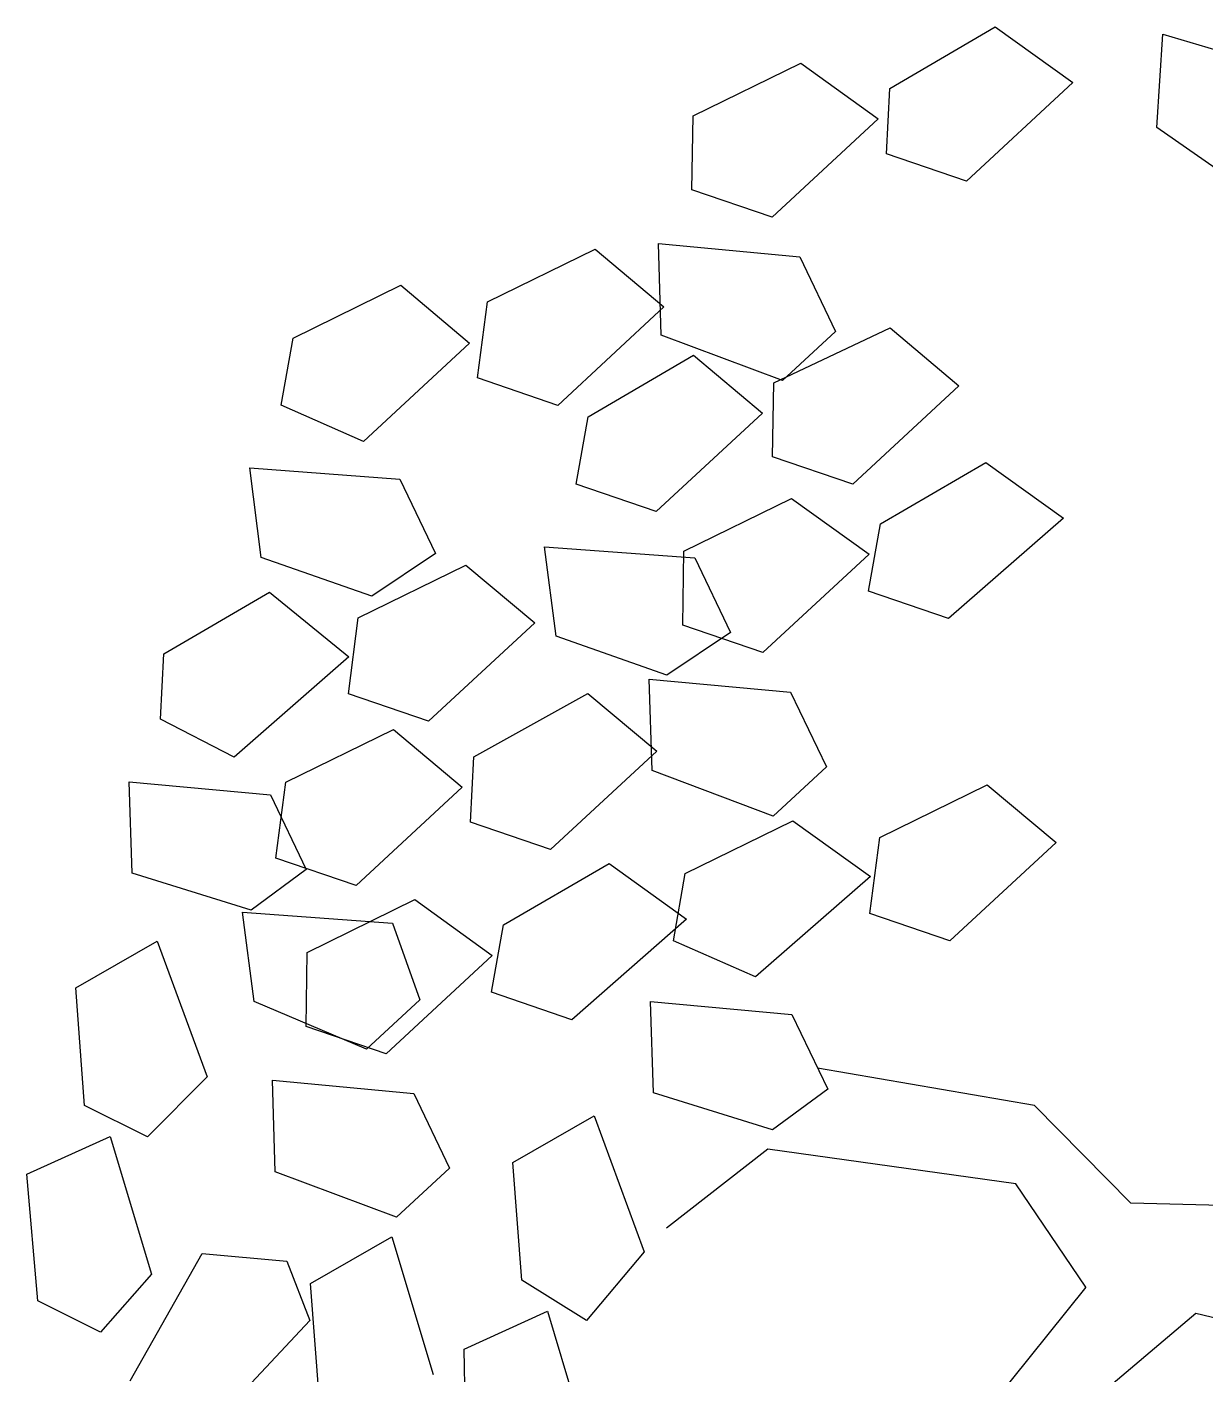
# Model space of a CAD drawing. Extents: x -809667 to 586099, y 3084146 to 3634412.
# Drawn here: x 381320.165 to 381321.417, y 3087232.846 to 3087234.278 of the extents above; entities that cross this region are included whole.
import ezdxf

# ---------------------------------------------------------------- set-up
doc = ezdxf.new("R2010")
doc.units = 0
doc.header["$LTSCALE"] = 0.5
doc.layers.add('乔木', color=84, linetype='CONTINUOUS')
doc.layers.add('文字', color=7, linetype='CONTINUOUS')

# ---------------------------------------------------------------- blocks, each defined once
blk = doc.blocks.new('幌伞枫')
at = {"layer": '乔木', "color": 0}
for p, q in [((-1044.5, -10.4), (-985.8, 92.4)), ((-897.7, 33.7), (-971.1, -32.4)), ((-971.1, -32.4), (-1044.5, -10.4)), ((-75.6, -83.8), (-119.6, -252.6)), ((-1081.2, -142.5), (-1022.5, -91.1)), ((-1022.5, -91.1), (-963.7, -193.9)), ((41.9, -98.5), (-19.6, -221.3)), ((-1051.8, -237.9), (-1081.2, -142.5)), ((-736.2, -230.6), (-677.5, -179.2)), ((-677.5, -179.2), (-618.7, -289.3)), ((-963.7, -193.9), (-1000.4, -252.6)), ((-706.8, -326), (-736.2, -230.6)), ((-19.6, -221.3), (61.7, -380.2)), ((-1000.4, -252.6), (-1051.8, -237.9)), ((-861, -282), (-802.3, -237.9)), ((-802.3, -237.9), (-743.5, -340.7)), ((-1088.5, -304), (-1029.8, -252.6)), ((-1029.8, -252.6), (-971.1, -355.4)), ((-479.3, -289.3), (-420.6, -245.3)), ((-420.6, -245.3), (-361.8, -348)), ((-119.6, -252.6), (-215, -311.3)), ((-839, -384.7), (-861, -282)), ((-618.7, -289.3), (-655.4, -348)), ((-457.3, -384.7), (-479.3, -289.3)), ((-1066.5, -399.4), (-1088.5, -304)), ((-60.9, -304), (-156.3, -340.7)), ((-60.9, -304), (38.4, -430.7)), ((-215, -311.3), (-285.1, -477)), ((-934.4, -340.7), (-868.3, -326)), ((-868.3, -326), (-839, -377.4)), ((-655.4, -348), (-706.8, -326)), ((-971.1, -450.8), (-934.4, -340.7)), ((-743.5, -340.7), (-780.2, -399.4)), ((-743.5, -392.1), (-684.8, -340.7)), ((-684.8, -340.7), (-626.1, -443.5)), ((-156.3, -340.7), (-229.7, -531.5)), ((-361.8, -348), (-398.5, -406.7)), ((-971.1, -355.4), (-1007.8, -414.1)), ((-839, -377.4), (-897.7, -465.5)), ((-780.2, -399.4), (-839, -384.7)), ((-398.5, -406.7), (-457.3, -384.7)), ((-721.5, -487.5), (-743.5, -392.1)), ((-1007.8, -414.1), (-1066.5, -399.4)), ((-875.7, -443.5), (-816.9, -399.4)), ((-816.9, -399.4), (-758.2, -502.2)), ((-486.6, -450.8), (-427.9, -399.4)), ((-427.9, -399.4), (-369.2, -509.5)), ((-589.4, -428.8), (-523.3, -414.1)), ((-523.3, -414.1), (-494, -465.5)), ((-626.1, -538.9), (-589.4, -428.8)), ((-897.7, -465.5), (-971.1, -450.8)), ((-846.3, -538.9), (-875.7, -443.5)), ((-626.1, -443.5), (-662.8, -502.2)), ((-464.6, -546.2), (-486.6, -450.8)), ((-978.4, -502.2), (-919.7, -458.1)), ((-919.7, -458.1), (-861, -560.9)), ((-714.2, -480.2), (-648.1, -465.5)), ((-648.1, -465.5), (-626.1, -524.2)), ((-494, -465.5), (-552.7, -553.6)), ((-332.5, -487.5), (-266.4, -472.8)), ((-266.4, -472.8), (-244.4, -524.2)), ((-750.9, -597.6), (-714.2, -480.2)), ((-662.8, -502.2), (-721.5, -487.5)), ((-369.2, -597.6), (-332.5, -487.5)), ((-956.4, -597.6), (-978.4, -502.2)), ((-758.2, -502.2), (-794.9, -560.9)), ((-369.2, -509.5), (-413.2, -568.2)), ((-626.1, -524.2), (-677.5, -604.9)), ((-244.4, -524.2), (-295.8, -612.3)), ((-794.9, -560.9), (-846.3, -538.9)), ((-552.7, -553.6), (-626.1, -538.9)), ((-229.7, -531.5), (-185.7, -627)), ((-626.1, -590.3), (-567.4, -546.2)), ((-567.4, -546.2), (-508.6, -649)), ((-413.2, -568.2), (-464.6, -546.2)), ((-861, -560.9), (-897.7, -619.6)), ((-486.6, -604.9), (-427.9, -553.6)), ((-427.9, -553.6), (-369.2, -663.7)), ((-596.7, -693), (-626.1, -590.3)), ((-897.7, -619.6), (-956.4, -597.6)), ((-677.5, -604.9), (-750.9, -597.6)), ((-457.3, -700.4), (-486.6, -604.9)), ((-295.8, -612.3), (-369.2, -597.6)), ((-985.8, -663.7), (-927, -619.6)), ((-927, -619.6), (-868.3, -722.4)), ((-750.9, -663.7), (-692.2, -619.6)), ((-692.2, -619.6), (-633.4, -722.4)), ((-508.6, -649), (-545.3, -707.7)), ((-288.4, -663.7), (-171, -649)), ((-171, -649), (-126.9, -707.7)), ((-963.7, -759.1), (-985.8, -663.7)), ((-728.9, -759.1), (-750.9, -663.7)), ((-369.2, -663.7), (-405.9, -722.4)), ((-266.4, -737.1), (-288.4, -663.7)), ((-831.6, -700.4), (-765.6, -685.7)), ((-765.6, -685.7), (-743.5, -744.4)), ((-545.3, -707.7), (-596.7, -693)), ((-868.3, -817.8), (-831.6, -700.4)), ((-405.9, -722.4), (-457.3, -700.4)), ((-633.4, -751.7), (-574.7, -707.7)), ((-574.7, -707.7), (-516, -810.5)), ((-494, -766.4), (-435.2, -715)), ((-435.2, -715), (-376.5, -817.8)), ((-126.9, -707.7), (-171, -751.7)), ((-868.3, -722.4), (-912.4, -781.1)), ((-633.4, -722.4), (-670.1, -781.1)), ((-171, -751.7), (-266.4, -737.1)), ((-141.6, -737.1), (-24.2, -729.7)), ((-126.9, -810.5), (-141.6, -737.1)), ((-743.5, -744.4), (-794.9, -825.2)), ((-912.4, -781.1), (-963.7, -759.1)), ((-670.1, -781.1), (-728.9, -759.1)), ((-611.4, -847.2), (-633.4, -751.7)), ((-471.9, -861.9), (-494, -766.4)), ((-765.6, -825.2), (-699.5, -773.8)), ((-699.5, -773.8), (-640.8, -883.9)), ((-479.3, -788.5), (-413.2, -781.1)), ((-413.2, -781.1), (-383.9, -832.5)), ((-516, -905.9), (-479.3, -788.5)), ((-339.8, -803.1), (-273.7, -788.5)), ((-273.7, -788.5), (-244.4, -839.8)), ((-376.5, -913.2), (-339.8, -803.1)), ((-516, -810.5), (-552.7, -869.2)), ((-24.2, -832.5), (-126.9, -810.5)), ((-794.9, -825.2), (-868.3, -817.8)), ((-736.2, -920.6), (-765.6, -825.2)), ((-376.5, -817.8), (-413.2, -876.5)), ((-383.9, -832.5), (-442.6, -913.2)), ((-552.7, -869.2), (-611.4, -847.2)), ((-604.1, -861.9), (-538, -847.2)), ((-538, -847.2), (-516, -898.6)), ((-244.4, -839.8), (-303.1, -927.9)), ((-229.7, -847.2), (-112.3, -839.8)), ((-207.7, -920.6), (-229.7, -847.2)), ((-640.8, -972), (-604.1, -861.9)), ((-413.2, -876.5), (-471.9, -861.9)), ((-640.8, -883.9), (-684.8, -935.3)), ((-516, -898.6), (-567.4, -986.6)), ((-442.6, -913.2), (-516, -905.9)), ((-303.1, -927.9), (-376.5, -913.2)), ((-684.8, -935.3), (-736.2, -920.6)), ((-112.3, -935.3), (-207.7, -920.6)), ((-251.7, -1001.3), (-229.7, -935.3)), ((-229.7, -935.3), (-178.3, -927.9)), ((-178.3, -927.9), (-119.6, -1016)), ((-508.6, -979.3), (-391.2, -964.6)), ((-391.2, -964.6), (-354.5, -1023.3)), ((-567.4, -986.6), (-640.8, -972)), ((-486.6, -1052.7), (-508.6, -979.3)), ((-163.6, -1082.1), (-251.7, -1001.3)), ((-354.5, -1023.3), (-391.2, -1067.4)), ((-361.8, -1052.7), (-244.4, -1045.4)), ((-244.4, -1045.4), (-207.7, -1096.7)), ((-391.2, -1067.4), (-486.6, -1052.7)), ((-347.2, -1126.1), (-361.8, -1052.7)), ((-207.7, -1096.7), (-244.4, -1140.8)), ((-244.4, -1140.8), (-347.2, -1126.1))]:
    blk.add_line(p, q, dxfattribs=at)
blk = doc.blocks.new('123123')
at = {"layer": '文字', "color": 8, "xscale": 0.001300000000000001, "yscale": 0.001300000000000001, "zscale": 0.001300000000000001, "rotation": 283.1089006423777}
blk.add_blockref('幌伞枫', (382038.8029, 3087285.2514), dxfattribs=at)

msp = doc.modelspace()

# ---------------------------------------------------------------- block references
at = {"layer": '文字'}
msp.add_blockref('123123', (-717.1099, -52.3003), dxfattribs=at)

doc.saveas('drawing.dxf')
